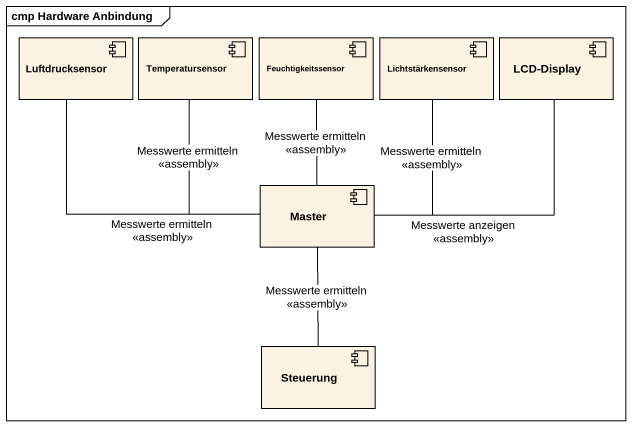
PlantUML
@startuml
mainframe cmp Hardware Anbindung
component Luftdrucksensor
component Temperatursensor
component Feuchtigkeitssensor
component Lichtstärkensensor
component "LCD-Display" as LCD_Display
component Master
component Steuerung
Luftdrucksensor -- Master : Messwerte ermitteln\n<<assembly>>
Temperatursensor -- Master : Messwerte ermitteln\n<<assembly>>
Feuchtigkeitssensor -- Master : Messwerte ermitteln\n<<assembly>>
Lichtstärkensensor -- Master : Messwerte ermitteln\n<<assembly>>
LCD_Display -- Master : Messwerte anzeigen\n<<assembly>>
Steuerung -up- Master : Messwerte ermitteln\n<<assembly>>
@enduml
